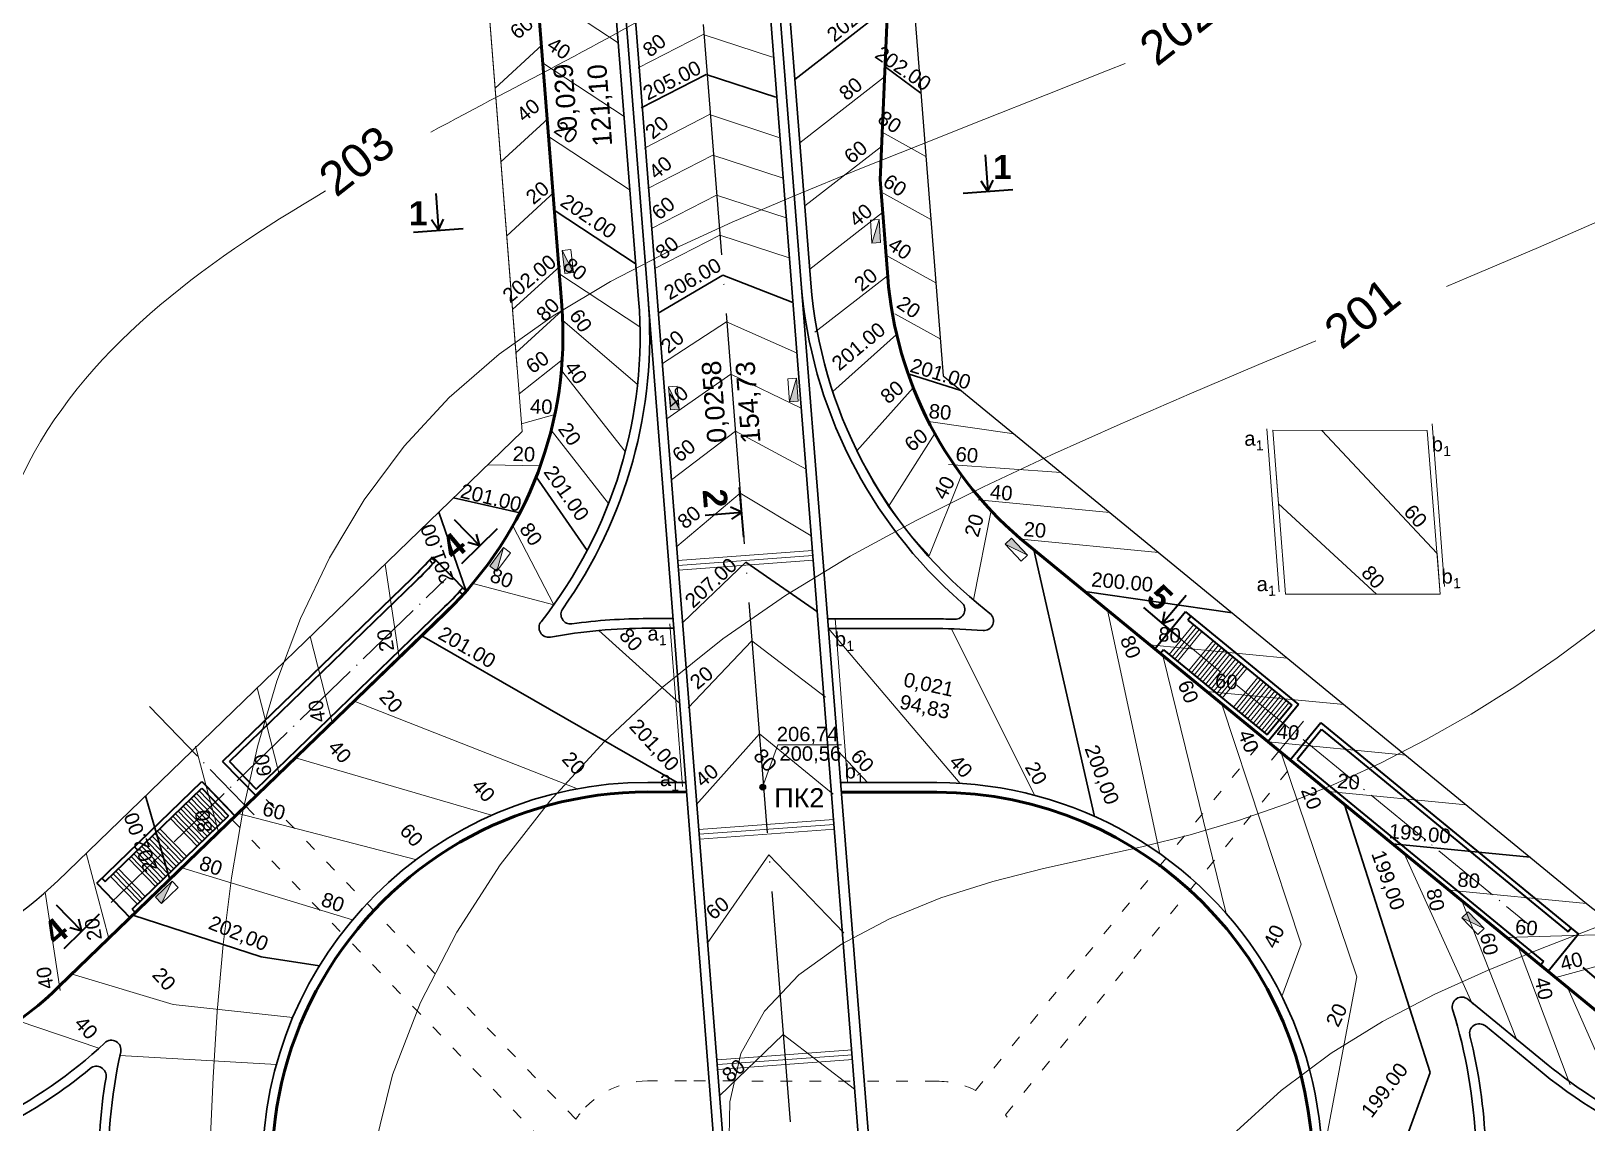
# Model space of a CAD drawing. Header units: millimetres. Extents: x -2123 to 34701, y -1286 to 835.
# Drawn here: x 4315.6 to 4477.1, y -966.7 to -853.4 of the extents above; entities that cross this region are included whole.
import ezdxf

# ---------------------------------------------------------------- set-up
doc = ezdxf.new("R2010")
doc.units = ezdxf.units.MM
doc.linetypes.add('ACAD_ISO03W100', pattern=[30, 12, -18])
doc.linetypes.add('ACAD_ISO04W100', pattern=[30, 24, -3, 0, -3])
doc.layers.get('0').update_dxf_attribs({"lineweight": 15})
for name, color, linetype, lineweight in [('1 Відмітки', 7, 'Continuous', 25), ('2 Позначення', 80, 'Continuous', 20), ('вертикалка', 6, 'Continuous', 15), ('Горизонталі', 7, 'Continuous', 18), ('Дор. Розм.', 7, 'Continuous', 50), ('дорога', 126, 'Continuous', 25), ('поздовжній профіль', 250, 'Continuous', 15), ('Текст', 7, 'Continuous', 15)]:
    doc.layers.add(name, color=color, linetype=linetype, lineweight=lineweight)
for name, color, linetype in [('Вісь', 170, 'ACAD_ISO04W100'), ('Осі', 164, 'Continuous'), ('поперечніе для 12м', 7, 'Continuous')]:
    doc.layers.add(name, color=color, linetype=linetype)
doc.styles.get("Standard").update_dxf_attribs({"font": 'arial.ttf'})

# ---------------------------------------------------------------- blocks, each defined once
blk = doc.blocks.new('6')
at = {"layer": '1 Відмітки', "transparency": 33554559}
h = blk.add_hatch(color=256, dxfattribs=at)
h.dxf.hatch_style = 1
edge = h.paths.add_edge_path()
edge.add_arc((-467.51, 342.13), 0.2, 0, 360)
at = {"layer": '1 Відмітки'}
blk.add_circle((-467.51, 342.13), 0.2, dxfattribs=at)

msp = doc.modelspace()

# ---------------------------------------------------------------- hatches: boundary and pattern name
at = {"layer": 'вертикалка'}
h = msp.add_hatch(color=0, dxfattribs=at)
h.dxf.hatch_style = 1
h.paths.add_polyline_path([(4403.612, -872.928), (4403.782, -875.322), (4402.884, -875.386)])
h = msp.add_hatch(color=0, dxfattribs=at)
h.dxf.hatch_style = 1
h.paths.add_polyline_path([(4370.722, -876.156), (4371.021, -878.537), (4371.914, -878.425)])
h = msp.add_hatch(color=0, dxfattribs=at)
h.dxf.hatch_style = 1
h.paths.add_polyline_path([(4395.054, -889.404), (4395.224, -891.798), (4394.326, -891.862)])
h = msp.add_hatch(color=0, dxfattribs=at)
h.dxf.hatch_style = 1
h.paths.add_polyline_path([(4381.767, -890.297), (4381.976, -892.688), (4382.872, -892.609)])
h = msp.add_hatch(color=0, dxfattribs=at)
h.dxf.hatch_style = 1
h.paths.add_polyline_path([(4364.652, -906.985), (4363.225, -908.915), (4363.949, -909.45)])
h = msp.add_hatch(color=0, dxfattribs=at)
h.dxf.hatch_style = 1
h.paths.add_polyline_path([(4419.023, -907.768), (4417.377, -906.02), (4416.722, -906.637)])
h = msp.add_hatch(color=0, dxfattribs=at)
h.dxf.hatch_style = 1
h.paths.add_polyline_path([(4330.24, -941.635), (4328.515, -943.304), (4329.141, -943.951)])
h = msp.add_hatch(color=0, dxfattribs=at)
h.dxf.hatch_style = 1
h.paths.add_polyline_path([(4466.405, -946.554), (4464.76, -944.807), (4464.105, -945.424)])

# ---------------------------------------------------------------- linework, layer by layer
at = {"color": 0}
for p, q in [((4382.718, -908.35, -200), (4396.701, -907.309, -200)), ((4382.759, -908.841, -200), (4396.741, -907.816, -200)), ((4382.796, -909.348, -200), (4396.78, -908.314, -200)), ((4384.921, -936.263, -200), (4398.904, -935.222, -200)), ((4384.963, -936.754, -200), (4398.944, -935.729, -200)), ((4384.999, -937.261, -200), (4398.983, -936.227, -200)), ((4386.836, -960.187, -200), (4400.819, -959.145, -200)), ((4386.877, -960.677, -200), (4400.859, -959.652, -200)), ((4386.914, -961.185, -200), (4400.898, -960.151, -200))]:
    msp.add_line(p, q, dxfattribs=at)
at = {"layer": '2 Позначення', "color": 18, "true_color": 0x000000, "elevation": 2.885}
msp.add_lwpolyline([(4391.504, -931.874), (4393.122, -927.458), (4399.731, -927.458)], dxfattribs=at)
at = {"layer": 'вертикалка', "color": 0}
for p, q in [((4403.612, -872.928), (4402.884, -875.386)), ((4370.722, -876.156), (4371.914, -878.425)), ((4395.054, -889.404, -5), (4394.326, -891.862, -5)), ((4381.767, -890.297, -5), (4382.872, -892.609, -5)), ((4364.652, -906.985, -200), (4363.949, -909.45, -200)), ((4419.023, -907.768), (4416.722, -906.637)), ((4330.24, -941.635, -200), (4329.141, -943.951, -200)), ((4466.405, -946.554), (4464.105, -945.424))]:
    msp.add_line(p, q, dxfattribs=at)
at = {"layer": 'вертикалка', "color": 1, "lineweight": 20}
for points, elevation in [([(4376.55, -854.575), (4368.103, -849.001)], 5), ([(4385.36, -853.723), (4378.613, -857.187)], 5), ([(4385.36, -853.723), (4392.569, -856.08)], 5), ([(4363.773, -859.282), (4368.661, -854.785)], 5), ([(4404.187, -858.127), (4395.399, -864.961)], -200), ([(4386.019, -862.04), (4379.272, -865.504)], 5), ([(4386.019, -862.04), (4393.228, -864.398)], 5), ([(4364.377, -866.951), (4369.289, -862.432)], 5), ([(4403.875, -865.331), (4395.915, -871.521)], -200), ([(4403.938, -863.868), (4408.47, -866.369)], -200), ([(4386.352, -866.232), (4379.604, -869.696)], 5), ([(4386.352, -866.232), (4393.56, -868.589)], 5), ([(4364.98, -874.62), (4369.916, -870.079)], 5), ([(4403.8, -870.067), (4408.986, -872.928)], -200), ([(4386.759, -870.384), (4380.012, -873.848)], 5), ([(4386.759, -870.384), (4393.968, -872.742)], 5), ([(4403.989, -872.202), (4396.43, -878.08)], -200), ([(4387.089, -874.543), (4380.341, -878.007)], 5), ([(4387.089, -874.543), (4394.298, -876.901)], 5), ([(4404.316, -876.627), (4409.501, -879.488)], -200), ([(4404.504, -878.762), (4396.945, -884.64)], -200), ([(4405.257, -882.729), (4409.96, -885.324)], -200), ([(4387.802, -883.54), (4381.14, -887.88)], 5), ([(4387.802, -883.54), (4395.064, -886.776)], 5), ([(4388.235, -888.999), (4381.581, -893.64)], 5), ([(4388.235, -888.999), (4395.537, -892.533)], 5), ([(4398.813, -890.777), (4399.167, -891.837), (4399.561, -892.904), (4400.059, -894.153), (4400.613, -895.436), (4401.316, -896.932), (4401.316, -896.932), (4401.316, -896.932)], -200), ([(4407.172, -890.404), (4401.316, -896.932)], -200), ([(4388.702, -894.897), (4382.081, -899.956)], 5), ([(4388.702, -894.897), (4396.038, -898.85)], 5), ([(4409.4, -895.135), (4404.584, -902.716)], -200), ([(4444.474, -894.816), (4460.516, -894.835), (4461.858, -911.836), (4445.8, -911.818), (4444.474, -894.816), (4449.572, -894.822), (4461.523, -907.589), (4461.858, -911.836), (4455.251, -911.829), (4445.071, -902.466), (4444.474, -894.816)], 1), ([(4401.316, -896.932), (4401.802, -897.938), (4402.329, -898.945), (4402.982, -900.121), (4403.695, -901.323), (4404.584, -902.716), (4404.584, -902.716), (4404.584, -902.716)], -200), ([(4412.187, -899.482), (4408.814, -907.839)], -200), ([(4389.213, -901.343), (4382.63, -906.881)], 5), ([(4389.213, -901.343), (4396.586, -905.775)], 5), ([(4404.584, -902.716), (4405.239, -903.621), (4405.934, -904.521), (4406.783, -905.565), (4407.695, -906.623), (4408.814, -907.839), (4408.814, -907.839), (4408.814, -907.839)], -200), ([(4415.242, -903.15), (4413.422, -912.432)], -200), ([(4390.428, -916.662), (4383.818, -923.634)], 5), ([(4390.428, -916.662), (4398.053, -922.506)], 5), ([(4391.195, -926.345), (4384.628, -933.712)], 5), ([(4391.195, -926.345), (4398.841, -932.585)], 5), ([(4392.189, -938.877), (4385.785, -948.115)], 5), ([(4392.189, -938.877), (4399.968, -946.99)], 5), ([(4329.997, -941.463), (4331.267, -940.233)], -200), ([(4464.105, -943.67), (4462.752, -942.56)], -200), ([(4393.67, -957.564), (4387.066, -963.926)], -200), ([(4393.67, -957.564), (4401.077, -963.213)], -200)]:
    msp.add_lwpolyline(points, dxfattribs=dict(at, elevation=elevation))
at = {"layer": 'вертикалка', "color": 1, "lineweight": 30}
for points, elevation in [([(4404.5, -850.923), (4394.884, -858.401)], -200), ([(4404.234, -857.043), (4407.955, -859.809)], -200), ([(4385.69, -857.882), (4378.942, -861.346)], 5), ([(4385.69, -857.882), (4392.898, -860.239)], 5), ([(4378.397, -877.549), (4369.909, -871.948)], 5), ([(4365.584, -882.289), (4370.544, -877.725)], 5), ([(4387.418, -878.702), (4380.709, -882.644)], 5), ([(4387.418, -878.702), (4394.665, -881.538)], 5), ([(4405.445, -884.864), (4398.813, -890.777)], -200), ([(4373.333, -907.284), (4368.037, -899.652)], -200), ([(4359.445, -901.832), (4366.335, -903.401)], -200), ([(4357.927, -903.301), (4360.778, -911.507)], -200), ([(4425.979, -934.9), (4419.687, -907.23)], -200), ([(4389.781, -908.505), (4383.256, -914.771)], 5), ([(4389.781, -908.505), (4397.212, -913.664)], 5), ([(4382.65, -931.369), (4356.152, -916.152)], -200)]:
    msp.add_lwpolyline(points, dxfattribs=dict(at, elevation=elevation))
at = {"layer": 'вертикалка', "color": 18, "lineweight": 20, "true_color": 0x000000, "elevation": 5}
for points in [[(4377.166, -862.233), (4368.705, -856.65)], [(4377.782, -869.891), (4369.307, -864.299)]]:
    msp.add_lwpolyline(points, dxfattribs=at)
at = {"layer": 'вертикалка', "color": 0}
for points in [[(4403.782, -875.322), (4402.884, -875.386), (4402.714, -872.992), (4403.612, -872.928)], [(4371.021, -878.537), (4371.914, -878.425), (4371.615, -876.044), (4370.722, -876.156)], [(4417.377, -906.02), (4416.722, -906.637), (4418.368, -908.385), (4419.023, -907.768)], [(4464.76, -944.807), (4464.105, -945.424), (4465.75, -947.171), (4466.405, -946.554)]]:
    msp.add_lwpolyline(points, close=True, dxfattribs=at)
for points, elevation in [([(4395.224, -891.798), (4394.326, -891.862), (4394.156, -889.468), (4395.054, -889.404)], -5), ([(4381.976, -892.688), (4382.872, -892.609), (4382.663, -890.218), (4381.767, -890.297)], -5), ([(4363.225, -908.915), (4363.949, -909.45), (4365.375, -907.52), (4364.652, -906.985)], -200), ([(4328.515, -943.304), (4329.141, -943.951), (4330.866, -942.282), (4330.24, -941.635)], -200)]:
    msp.add_lwpolyline(points, close=True, dxfattribs=dict(at, elevation=elevation))
at = {"layer": 'вертикалка', "color": 0, "lineweight": 20, "elevation": 200}
for points in [[(4461.01, -894.13), (4462.296, -911.035)], [(4443.86, -894.674), (4445.146, -911.579)]]:
    msp.add_lwpolyline(points, dxfattribs=at)
at = {"layer": 'вертикалка', "color": 5, "lineweight": 20, "elevation": -200}
for points in [[(4360.778, -911.507), (4341.338, -930.384)], [(4438.293, -916.673), (4435.756, -919.765)], [(4325.747, -939.313), (4328.528, -942.188)], [(4386.911, -961.883), (4386.913, -961.88)], [(4387.135, -964.747), (4387.137, -964.744)]]:
    msp.add_lwpolyline(points, dxfattribs=at)
at = {"layer": 'вертикалка', "color": 0, "lineweight": 20}
for points in [[(4381.915, -914.908), (4383.201, -931.814)], [(4399.065, -914.364), (4400.351, -931.269)]]:
    msp.add_lwpolyline(points, dxfattribs=at)
at = {"layer": 'Вісь', "color": 18, "true_color": 0x000000, "elevation": -200}
msp.add_lwpolyline([(4375.841, -732.652), (4413.184, -1203.731)], dxfattribs=at)
at = {"layer": 'Горизонталі'}
for points, elevation in [([(4533.661, -841.601), (4527.251, -846.142), (4520.781, -850.585), (4514.194, -854.834), (4507.446, -858.819), (4500.554, -862.56), (4493.542, -866.096), (4486.435, -869.462), (4479.261, -872.699), (4472.042, -875.84), (4464.795, -878.915), (4462.511, -879.869)], 1), ([(4334.213, -968.823), (4334.502, -962.027), (4334.931, -955.149), (4335.548, -948.216), (4336.412, -941.276), (4337.585, -934.372), (4339.129, -927.551), (4341.104, -920.858), (4343.572, -914.339), (4346.59, -908.042), (4350.179, -902.047), (4354.322, -896.464), (4359.003, -891.403), (4364.186, -886.914), (4369.796, -882.93), (4375.753, -879.369), (4381.977, -876.151), (4388.388, -873.196), (4394.906, -870.423), (4401.452, -867.751), (4407.976, -865.127), (4414.475, -862.537), (4420.949, -859.972), (4427.402, -857.423), (4429.171, -856.724)], 2), ([(4448.94, -885.522), (4443.025, -887.992), (4435.804, -891.053), (4428.624, -894.173), (4421.499, -897.378), (4414.442, -900.694), (4407.473, -904.169), (4400.624, -907.895), (4393.925, -911.967), (4387.41, -916.481), (4381.109, -921.53), (4375.081, -927.161), (4369.439, -933.315), (4364.302, -939.922), (4359.791, -946.911), (4356.025, -954.21), (4353.125, -961.748), (4351.21, -969.455)], 1), ([(4478.074, -946.404), (4472.436, -948.59), (4466.837, -950.87), (4461.304, -953.366), (4455.862, -956.198), (4450.536, -959.488), (4445.351, -963.355), (4440.335, -967.921), (4435.849, -973.079), (4432.9, -978.294), (4432.513, -982.999), (4434.859, -986.986), (4439.41, -990.337), (4445.621, -993.138), (4452.944, -995.48), (4460.833, -997.451), (4468.744, -999.139), (4476.312, -1000.61), (4483.526, -1001.886)], -1)]:
    msp.add_lwpolyline(points, dxfattribs=dict(at, elevation=elevation))
at = {"layer": 'Горизонталі', "color": 18, "true_color": 0x000000}
msp.add_lwpolyline([(4388.036, -969.932), (4388.114, -964.547), (4389.289, -959.536), (4391.739, -955.137), (4395.301, -951.368), (4399.712, -948.182), (4404.709, -945.533), (4410.029, -943.375), (4415.411, -941.66), (4420.673, -940.309), (4425.823, -939.165), (4430.894, -938.06), (4435.92, -936.827), (4440.922, -935.34), (4445.889, -933.593), (4450.803, -931.6), (4455.649, -929.374), (4460.41, -926.931), (4465.068, -924.284), (4469.607, -921.448), (4474.01, -918.436), (4478.267, -915.266)], dxfattribs=at)
at = {"layer": 'Горизонталі', "color": 18, "lineweight": 20, "true_color": 0x000000}
msp.add_open_spline([(4357.095, -863.849, -200), (4366.478, -858.809, -200), (4387.025, -848.6, -200), (4431.569, -815.625, -200), (4474.033, -801.848, -200), (4504.251, -792.044, -200)], degree=3, knots=[474.2086626, 474.2086626, 474.2086626, 474.2086626, 505.9193721, 544.1978031, 638.6482407, 638.6482407, 638.6482407, 638.6482407], dxfattribs=at)
at = {"layer": 'Горизонталі', "lineweight": 20}
msp.add_open_spline([(4554.398, -1119.697, -200), (4535.054, -1121.038, -200), (4501.949, -1123.332, -200), (4457.909, -1123.336, -200), (4427.939, -1114.862, -200), (4401.192, -1106.34, -200), (4373.478, -1100.795, -200), (4336.657, -1083.125, -200), (4316.332, -1048.587, -200), (4296.998, -1020.731, -200), (4292.039, -988.831, -200), (4307.456, -956.167, -200), (4307.821, -922, -200), (4316.315, -889.901, -200), (4333.387, -877.5, -200), (4346.178, -869.96, -200)], degree=3, knots=[0, 0, 0, 0, 58.2648454, 99.7116442, 130.9968505, 151.1638656, 183.9152308, 215.9046505, 269.922662, 300.3210172, 316.5173473, 364.2430061, 403.4005779, 418.7711445, 461.9298992, 461.9298992, 461.9298992, 461.9298992], dxfattribs=at)
at = {"layer": 'Дор. Розм.', "color": 18, "true_color": 0x000000, "elevation": -200}
for points in [[(4276.601, -963.819), (4290.647, -963.835, 0.194947), (4318.509, -952.579), (4358.63, -913.754, 0.2237162), (4370.69, -881.87), (4364.487, -803.07, -0.0585458), (4364.845, -793.742), (4368.351, -771.356)], [(4617.473, -964.136), (4503.156, -964.006, -0.1731783), (4477.831, -954.931), (4419.026, -906.688, -0.204102), (4404.519, -878.896), (4403.725, -868.787)], [(4383.654, -932.37), (4379.614, -932.366, 1), (4379.615, -1010.366), (4389.736, -1010.377)], [(4405.871, -1010.396), (4409.615, -1010.4, 1), (4409.614, -932.4), (4399.713, -932.389)]]:
    msp.add_lwpolyline(points, format="xyb", dxfattribs=at)
for points in [[(4403.724, -868.793), (4404.598, -848.656), (4402.98, -828.722), (4399.417, -813.962)], [(4398.666, -932.387), (4398.633, -932.387)]]:
    msp.add_lwpolyline(points, dxfattribs=at)
at = {"layer": 'дорога', "color": 18, "true_color": 0x000000, "elevation": 5}
msp.add_lwpolyline([(4397.828, -730.924), (4410.26, -889.149)], dxfattribs=at)
at = {"layer": 'дорога', "color": 18, "lineweight": 20, "true_color": 0x000000}
for points, elevation in [([(4353.939, -734.373), (4366.07, -888.462)], 5), ([(4353.939, -734.373), (4366.579, -894.929)], 210), ([(4395.629, -1073.329), (4374.954, -808.952), (4374.731, -806.165)], -200)]:
    msp.add_lwpolyline(points, dxfattribs=dict(at, elevation=elevation))
at = {"layer": 'дорога', "color": 18, "lineweight": 30, "true_color": 0x000000, "elevation": -200}
for points in [[(4388.685, -804.983), (4388.685, -804.983), (4415.142, -1142.699)], [(4401.147, -1143.894), (4374.731, -806.165)], [(4409.608, -1057.735), (4395.548, -879.619)], [(4400.149, -1143.965), (4379.667, -881.219)], [(4383.198, -914.37), (4383.194, -914.37)], [(4383.276, -915.37), (4383.272, -915.37)], [(4398.588, -931.387), (4398.555, -931.387)]]:
    msp.add_lwpolyline(points, dxfattribs=at)
for points in [[(4398.292, -914.387), (4409.624, -914.4, -0.0081577), (4411.483, -914.43, 0.7051647), (4412.173, -912.678, -0.1961488), (4395.546, -879.601), (4389.685, -804.996)], [(4398.371, -915.387), (4409.622, -915.4, -0.0213822), (4414.406, -915.605, 0.7368781), (4415.125, -913.836), (4413.951, -912.873, -0.204102), (4396.543, -879.522), (4390.682, -804.917)], [(4382.329, -915.369), (4379.626, -915.366, 0.0454406), (4369.509, -916.285, -0.6910335), (4368.542, -914.684, 0.1884433), (4378.666, -881.242), (4372.737, -806.321)], [(4382.251, -914.369), (4379.628, -914.366, 0.0346879), (4371.745, -914.912, -0.657273), (4370.791, -913.343, 0.1755557), (4379.663, -881.163), (4373.734, -806.242)], [(4445.354, -928.287, 0.0025566), (4444.911, -927.924, 0.0025566)], [(4383.577, -931.37), (4379.615, -931.366, 1), (4379.615, -1011.366), (4389.813, -1011.377)], [(4341.283, -930.54, 0.0075468), (4340.069, -931.716, 0.0075468)], [(4409.524, -1011.4, 1.0011386), (4409.615, -931.4), (4399.634, -931.389)], [(4466.047, -983.975), (4466.047, -983.975, -0.1506806), (4491.345, -971.988, 0.8203817), (4491.449, -970.03, -0.1096948), (4473.074, -960.73), (4464.736, -953.889, 0.7429456), (4463.146, -954.956, -0.1274954), (4464.394, -983.03, 0.7297342), (4466.047, -983.975, 0.0084207), (4466.047, -983.975), (4466.047, -983.975)]]:
    msp.add_lwpolyline(points, format="xyb", dxfattribs=at)
at = {"layer": 'дорога', "color": 18, "true_color": 0x000000, "elevation": -200}
for points in [[(4410.26, -889.149), (4477.035, -943.93, 0.1731783), (4502.36, -953.005), (4617.485, -953.136)], [(4202.308, -952.734), (4290.51, -952.835, 0.194947), (4318.372, -941.579), (4366.579, -894.929)]]:
    msp.add_lwpolyline(points, format="xyb", dxfattribs=at)
at = {"layer": 'дорога', "color": 18, "lineweight": 30, "true_color": 0x000000, "elevation": -200}
for points in [[(4467.509, -981.391, -0.1145303), (4487.206, -971.747, 0.7525381), (4487.309, -969.828, -0.088527), (4472.44, -961.503), (4466.543, -956.665, 0.7218454), (4464.939, -957.679, -0.1010113), (4465.89, -980.457, 0.6891923)], [(4298.039, -970.763, 0.1511433), (4323.254, -958.418, -0.737635), (4324.917, -959.36, -0.0079644), (4324.917, -959.36, 0.1275647), (4325.976, -987.457, -0.7427752), (4324.38, -988.514), (4316.891, -982.293, 0.1131065), (4297.953, -972.722, -0.818483), (4298.039, -970.763, -0.0247597)], [(4302.147, -970.963, 0.1147067), (4321.761, -961.078, -0.6955514), (4323.388, -962.01, 0.1007011), (4324.202, -984.724, -0.7216937), (4322.591, -985.728), (4317.53, -981.523, 0.0920997), (4302.063, -972.882, -0.7513047)]]:
    msp.add_lwpolyline(points, format="xyb", close=True, dxfattribs=at)
at = {"layer": 'Осі', "color": 0, "linetype": 'ACAD_ISO03W100', "lineweight": 20, "ltscale": 0.1, "elevation": -200}
for points in [[(4413.634, -963.347), (4443.587, -926.837)], [(4416.726, -965.884), (4446.679, -929.374)], [(4372.142, -966.35), (4339.324, -932.436)], [(4370.651, -970.56), (4336.45, -935.218)]]:
    msp.add_lwpolyline(points, dxfattribs=at)
for points in [[(4413.634, -963.347, 0.1165779), (4409.603, -962.4), (4383.62, -962.37), (4379.603, -962.366, 0.2495834), (4372.142, -966.35, 0.1119845)], [(4372.578, -965.755, 0.0204904), (4372.142, -966.35, 0.0204904)], [(4414.077, -979.122, 0.4599604), (4416.726, -965.884)]]:
    msp.add_lwpolyline(points, format="xyb", dxfattribs=at)
at = {"layer": 'поздовжній профіль', "lineweight": 20}
for points, elevation in [([(4378.805, -884.075), (4370.502, -878.596)], -200), ([(4365.938, -886.78), (4370.727, -882.374)], -200), ([(4378.548, -890.055), (4370.781, -883.379)], -200), ([(4366.273, -891.041), (4370.737, -887.483)], -200), ([(4377.285, -897.027), (4370.652, -888.6)], -200), ([(4366.516, -894.127), (4369.973, -893.167)], -200), ([(4417.634, -895.198), (4408.743, -893.899)], -200), ([(4375.55, -902.407), (4369.599, -894.792)], -200), ([(4362.993, -898.399), (4368.47, -898.5)], -200), ([(4422.51, -899.198), (4410.834, -898.372)], -200), ([(4427.574, -903.353), (4413.889, -902.04)], -200), ([(4369.851, -912.939), (4365.609, -904.739)], -200), ([(4432.617, -907.49), (4418.334, -906.12)], -200), ([(4352.347, -908.701), (4353.806, -918.422)], -200), ([(4369.851, -912.939), (4361.465, -910.709)], -200), ([(4432.773, -938.785), (4427.318, -913.491)], -200), ([(4412.039, -931.491), (4398.371, -915.387)], -200), ([(4419.737, -932.702), (4411.149, -915.421)], -200), ([(4344.575, -916.222), (4346.857, -925.147)], -200), ([(4382.938, -923.186), (4374.547, -915.596)], -200), ([(4445.988, -918.46), (4431.705, -917.089)], -200), ([(4439.652, -944.984), (4433.058, -918.199)], -200), ([(4339.078, -921.542), (4341.338, -930.384)], -200), ([(4451.877, -923.291), (4437.594, -921.921)], -200), ([(4372.307, -932.024), (4349.136, -922.941)], -200), ([(4447.435, -948.176), (4439.195, -923.235)], -200), ([(4332.659, -927.609), (4335.08, -936.544)], -200), ([(4402.421, -931.392), (4399.378, -928.141)], -200), ([(4458.284, -928.547), (4444.001, -927.177)], -200), ([(4453.205, -951.558), (4445.354, -928.287)], -200), ([(4363.409, -934.76), (4343.044, -928.836)], -200), ([(4464.56, -933.696), (4450.277, -932.326)], -200), ([(4355.512, -939.382), (4337.097, -934.592)], -200), ([(4321.314, -938.732), (4323.675, -947.58)], -400), ([(4465.217, -954.396), (4458.118, -938.758)], -200), ([(4348.969, -945.659), (4331.267, -940.233)], -200), ([(4317.076, -942.779), (4318.628, -952.994)], -200), ([(4477.035, -943.93), (4462.752, -942.56)], -200), ([(4469.787, -958.032), (4464.105, -943.67)], -200), ([(4481.456, -947.081), (4468.648, -947.475)], -200), ([(4489.042, -947.49), (4473.871, -951.613)], -200), ([(4447.435, -948.176), (4445.43, -953.588)], -200), ([(4475.355, -962.784), (4469.934, -948.452)], -200), ([(4330.361, -954.443), (4319.863, -951.269)], -400), ([(4453.205, -951.558), (4449.607, -970.617)], -200), ([(4480.944, -965.99), (4475, -952.494)], -200), ([(4330.361, -954.443), (4342.778, -955.774)], -400), ([(4322.644, -958.983), (4314.286, -956.136)], -200), ([(4341.07, -960.675), (4324.837, -959.73)], -200)]:
    msp.add_lwpolyline(points, dxfattribs=dict(at, elevation=elevation))
at = {"layer": 'поздовжній профіль', "lineweight": 30, "elevation": -200}
for points in [[(4412.121, -890.675), (4406.631, -888.947)], [(4440.248, -913.751), (4424.959, -911.556)], [(4327.472, -932.773), (4329.997, -941.463)], [(4460.81, -961.48), (4451.928, -933.681)], [(4471.176, -939.123), (4456.893, -937.753)], [(4339.492, -949.497), (4326.184, -945.152)], [(4339.492, -949.497), (4345.54, -950.415)], [(4460.81, -961.48), (4453.479, -981.666)]]:
    msp.add_lwpolyline(points, dxfattribs=at)
at = {"layer": 'поперечніе для 12м', "color": 116, "lineweight": 35, "true_color": 0x136734, "elevation": -200}
for points in [[(4355.153, -910.161), (4355.153, -910.161, 0.019214), (4357.278, -907.94, 0.019214)], [(4355.501, -910.52), (4355.501, -910.52, 0.019214), (4357.626, -908.3, 0.019214)], [(4358.283, -913.394), (4358.283, -913.394, 0.019214), (4360.407, -911.174, 0.019214)], [(4358.63, -913.754), (4358.63, -913.754, 0.019214), (4360.755, -911.533, 0.019214)]]:
    msp.add_lwpolyline(points, format="xyb", dxfattribs=at)
at = {"layer": 'поперечніе для 12м', "color": 177, "lineweight": 35, "true_color": 0x293189, "elevation": -200}
for points in [[(4356.95, -908.306), (4357.298, -908.665)], [(4357.278, -907.94), (4360.755, -911.533)], [(4360.079, -911.54), (4360.427, -911.899)], [(4435.409, -913.66), (4432.238, -917.526)], [(4435.989, -914.136), (4435.672, -914.523)], [(4433.135, -917.615), (4432.818, -918.002)], [(4322.963, -941.312), (4323.31, -941.671)], [(4322.424, -941.833), (4325.901, -945.426)], [(4326.092, -944.545), (4326.44, -944.905)], [(4476.219, -947.14), (4473.048, -951.006)], [(4475.447, -946.507), (4475.129, -946.893)], [(4472.592, -949.986), (4472.275, -950.372)]]:
    msp.add_lwpolyline(points, dxfattribs=at)
at = {"layer": 'поперечніе для 12м', "color": 116, "linetype": 'ACAD_ISO04W100', "lineweight": 9, "ltscale": 0.3, "true_color": 0x136734, "elevation": -200}
for points in [[(4323.929, -943.855), (4358.705, -910.203)], [(4433.573, -915.388), (4470.986, -946.081)], [(4432.238, -917.526), (4469.651, -948.219)], [(4327.886, -923.492), (4338.763, -934.733)], [(4447.658, -925.027), (4444.333, -929.08)]]:
    msp.add_lwpolyline(points, dxfattribs=at)
at = {"layer": 'поперечніе для 12м', "color": 116, "lineweight": 35, "true_color": 0x136734, "elevation": -200}
for points in [[(4335.488, -929.191), (4355.153, -910.161)], [(4336.195, -929.203), (4355.501, -910.52)], [(4338.965, -932.784), (4358.63, -913.754)], [(4338.976, -932.077), (4358.283, -913.394)], [(4435.409, -913.66), (4447.145, -923.288)], [(4435.672, -914.523), (4446.441, -923.357)], [(4432.238, -917.526), (4443.973, -927.154)], [(4433.135, -917.615), (4443.904, -926.45)], [(4446.441, -923.357), (4443.904, -926.45)], [(4447.145, -923.288), (4443.973, -927.154)], [(4446.828, -923.675), (4444.291, -926.767)], [(4449.464, -925.191), (4446.293, -929.056)], [(4449.533, -925.895), (4446.996, -928.987)], [(4449.464, -925.191), (4476.219, -947.14)], [(4449.533, -925.895), (4475.129, -946.893)], [(4335.488, -929.191), (4338.965, -932.784)], [(4336.195, -929.203), (4338.976, -932.077)], [(4446.293, -929.056), (4473.048, -951.006)], [(4446.996, -928.987), (4472.592, -949.986)], [(4322.424, -941.833), (4333.332, -931.277)], [(4333.332, -931.277), (4336.809, -934.87)], [(4333.68, -931.637), (4336.461, -934.511)], [(4323.31, -941.671), (4333.32, -931.984)], [(4333.32, -931.984), (4336.102, -934.859)], [(4326.092, -944.545), (4336.102, -934.859)], [(4325.901, -945.426), (4336.809, -934.87)]]:
    msp.add_lwpolyline(points, dxfattribs=at)
at = {"layer": 'поперечніе для 12м', "color": 116, "lineweight": 18, "true_color": 0x136734, "elevation": -200}
for points in [[(4436.268, -915.012), (4433.731, -918.104)], [(4436.562, -915.253), (4434.025, -918.345)], [(4436.855, -915.494), (4434.318, -918.586)], [(4438.564, -916.895), (4436.027, -919.988)], [(4438.858, -917.136), (4436.321, -920.229)], [(4439.152, -917.377), (4436.615, -920.47)], [(4439.445, -917.618), (4436.908, -920.711)], [(4439.739, -917.859), (4437.202, -920.952)], [(4440.033, -918.1), (4437.496, -921.193)], [(4440.327, -918.341), (4437.79, -921.434)], [(4440.621, -918.582), (4438.083, -921.675)], [(4440.914, -918.823), (4438.377, -921.916)], [(4441.208, -919.064), (4438.671, -922.157)], [(4441.502, -919.306), (4438.965, -922.398)], [(4443.209, -920.706), (4440.672, -923.799)], [(4443.503, -920.947), (4440.966, -924.04)], [(4443.797, -921.188), (4441.26, -924.281)], [(4444.091, -921.429), (4441.554, -924.522)], [(4444.384, -921.67), (4441.847, -924.763)], [(4444.678, -921.911), (4442.141, -925.004)], [(4444.972, -922.152), (4442.435, -925.245)], [(4445.266, -922.393), (4442.729, -925.486)], [(4445.56, -922.634), (4443.023, -925.727)], [(4445.853, -922.875), (4443.316, -925.968)], [(4446.147, -923.116), (4443.61, -926.209)], [(4332.228, -933.041), (4335.01, -935.916)], [(4332.501, -932.777), (4335.283, -935.652)], [(4332.774, -932.513), (4335.556, -935.387)], [(4333.047, -932.249), (4335.829, -935.123)], [(4330.589, -934.627), (4333.371, -937.501)], [(4330.863, -934.363), (4333.644, -937.237)], [(4331.136, -934.098), (4333.917, -936.973)], [(4331.409, -933.834), (4334.19, -936.709)], [(4331.682, -933.57), (4334.463, -936.444)], [(4331.955, -933.306), (4334.736, -936.18)], [(4328.729, -936.427), (4331.511, -939.301)], [(4330.316, -934.891), (4333.098, -937.766)], [(4327.091, -938.012), (4329.872, -940.887)], [(4327.364, -937.748), (4330.146, -940.623)], [(4327.637, -937.484), (4330.419, -940.358)], [(4327.91, -937.22), (4330.692, -940.094)], [(4328.183, -936.955), (4330.965, -939.83)], [(4328.456, -936.691), (4331.238, -939.566)], [(4325.999, -939.07), (4328.78, -941.944)], [(4326.272, -938.805), (4329.053, -941.68)], [(4326.545, -938.541), (4329.326, -941.415)], [(4326.818, -938.277), (4329.599, -941.151)], [(4323.864, -941.135), (4326.646, -944.009)], [(4324.137, -940.871), (4326.919, -943.745)], [(4324.41, -940.606), (4327.192, -943.481)]]:
    msp.add_lwpolyline(points, dxfattribs=at)
at = {"layer": 'поперечніе для 12м', "color": 177, "lineweight": 18, "true_color": 0x293189, "elevation": -200}
for points in [[(4437.133, -915.721), (4434.596, -918.814)], [(4441.78, -919.533), (4439.243, -922.626)], [(4442.939, -920.485), (4440.402, -923.577)], [(4328.988, -936.177), (4331.769, -939.052)], [(4330.065, -935.134), (4332.847, -938.008)], [(4324.669, -940.357), (4327.45, -943.231)]]:
    msp.add_lwpolyline(points, dxfattribs=at)
at = {"layer": 'Текст', "color": 0, "lineweight": 35}
for p, q in [((4414.642, -866.207), (4414.918, -870.015)), ((4357.602, -870.233), (4357.878, -874.04)), ((4412.334, -870.209), (4417.502, -869.821)), ((4414.918, -870.015), (4414.206, -868.953)), ((4414.918, -870.015), (4415.464, -868.859)), ((4357.878, -874.04), (4357.166, -872.979)), ((4357.878, -874.04), (4358.424, -872.884)), ((4355.295, -874.235), (4360.462, -873.846)), ((4389.586, -905.908, -200), (4389.143, -900.745, -200)), ((4359.514, -904.085), (4362.18, -906.818)), ((4385.56, -903.643, -200), (4389.364, -903.326, -200)), ((4389.364, -903.326, -200), (4388.203, -902.793, -200)), ((4389.364, -903.326, -200), (4388.311, -904.05, -200)), ((4360.33, -908.632), (4364.029, -905.004)), ((4362.18, -906.818), (4361.851, -905.582)), ((4362.18, -906.818), (4360.951, -906.466)), ((4435.504, -911.978, -200), (4433.025, -914.88, -200)), ((4431.05, -913.203, -200), (4434.999, -916.558, -200)), ((4433.025, -914.88, -200), (4433.264, -913.625, -200)), ((4433.025, -914.88, -200), (4434.225, -914.441, -200)), ((4318.214, -944.089, -200), (4320.879, -946.822, -200)), ((4319.029, -948.636, -200), (4322.729, -945.008, -200)), ((4320.879, -946.822, -200), (4320.551, -945.586, -200)), ((4320.879, -946.822, -200), (4319.65, -946.47, -200)), ((4476.662, -950.579), (4480.611, -953.934))]:
    msp.add_line(p, q, dxfattribs=at)
at = {"layer": 'Текст', "color": 18, "lineweight": 30, "true_color": 0x000000}
for points, elevation in [([(4372.744, -856.883, 0, 0, 0), (4373.286, -863.8, 1.4, 0, 0), (4373.544, -867.095, 0, 0, 0)], 5), ([(4405.976, -921.851, 0, 0, 0), (4412.76, -923.306, 1.4, 0, 0), (4415.992, -923.999, 0, 0, 0)], -200)]:
    msp.add_lwpolyline(points, format="xyseb", dxfattribs=dict(at, elevation=elevation))
at = {"layer": 'Текст', "lineweight": 30, "elevation": 5}
msp.add_lwpolyline([(4388.603, -893.752, 0, 0, 0), (4388.06, -886.835, 1.4, 0, 0), (4387.802, -883.54, 0, 0, 0)], format="xyseb", dxfattribs=at)

# ---------------------------------------------------------------- block references
at = {"layer": '1 Відмітки', "color": 0, "xscale": 1.5, "yscale": 1.5, "zscale": 1.5}
msp.add_blockref('6', (5092.809, -1445.072, 2.885), dxfattribs=at)

# ---------------------------------------------------------------- texts
at = {"layer": '1 Відмітки', "color": 0}
for s, width, insert, char_height, attachment_point, rotation in [('202.00', 7.02543, (4402.963, -849.35, 5), 1.5, 3, 39.60615), ('202', 7.02543, (4430.282, -854.384, 205), 3.5, 1, 38.19248), ('60', 7.02543, (4366.939, -851.671), 1.5, 3, 39.60615), ('80', 7.02543, (4380.711, -853.514, 5), 1.5, 3, 39.60615), ('40', 7.02543, (4371.788, -855.182), 1.5, 3, 325.60408), ('202.00', 7.02543, (4409.198, -858.433, -205), 1.5, 3, 325.60408), ('205.00', 7.02543, (4384.627, -856.335, -200), 1.5, 3, 27.18618), ('80', 7.02543, (4401.089, -858.032, 5), 1.5, 3, 39.60615), ('40', 7.02543, (4367.614, -860.254, 205), 1.5, 3, 39.60615), ('80', 7.02543, (4406.117, -862.837, -205), 1.5, 3, 325.60408), ('203', 7.02543, (4345.107, -867.96, 5), 3.5, 1, 38.19248), ('20', 7.02543, (4380.971, -862.036, 5), 1.5, 3, 39.60615), ('60', 7.02543, (4401.604, -864.592, 5), 1.5, 3, 39.60615), ('40', 7.02543, (4381.33, -866.214, 5), 1.5, 3, 39.60615), ('60', 7.02543, (4406.658, -869.411, -205), 1.5, 3, 325.60408), ('20', 7.02543, (4368.578, -868.817, 205), 1.5, 3, 39.60615), ('202.00', 7.02543, (4376.534, -873.77, -205), 1.5, 3, 325.60408), ('60', 7.02543, (4381.633, -870.421, 5), 1.5, 3, 39.60615), ('40', 7.02543, (4402.12, -871.152, 5), 1.5, 3, 39.60615), ('80', 7.02543, (4382.029, -874.545, 5), 1.5, 3, 39.60615), ('40', 7.02543, (4407.174, -875.971, -205), 1.5, 3, 325.60408), ('202.00', 7.02543, (4369.307, -876.429, 205), 1.5, 3, 39.60615), ('80', 7.02543, (4373.458, -878.207, -205), 1.5, 3, 321.74038), ('206.00', 7.02543, (4386.65, -876.822, -200), 1.5, 3, 30.24044), ('20', 7.02543, (4402.65, -877.845, 5), 1.5, 3, 39.60615), ('201', 12.5675, (4449.455, -883.799, 205), 3.5, 1, 38.19248), ('80', 7.02543, (4369.538, -880.928, -405), 1.5, 3, 44.38046), ('20', 7.02543, (4408.089, -882.058, -205), 1.5, 3, 325.60408), ('60', 7.02543, (4373.949, -883.946, -205), 1.5, 3, 304.94228), ('20', 7.02543, (4382.585, -884.29, 5), 1.5, 3, 39.60615), ('201.00', 7.02543, (4403.469, -883.472, 5), 1.5, 3, 39.60615), ('60', 7.02543, (4368.673, -886.441, -405), 1.5, 3, 35.27592), ('40', 7.02543, (4373.442, -889.338, -205), 1.5, 3, 304.94228), ('201.00', 7.02543, (4413.283, -889.176), 1.5, 3, 342.76203), ('40', 7.02543, (4383.025, -890.05, 5), 1.5, 3, 39.60615), ('80', 7.02543, (4405.381, -889.516, 5), 1.5, 3, 39.60615), ('40', 7.02543, (4369.75, -891.639, -200), 1.5, 3, 357.97831), ('80', 7.02543, (4411.178, -892.259), 1.5, 3, 354.94545), ('20', 7.02543, (4372.802, -895.727, -205), 1.5, 3, 304.94228), ('60', 7.02543, (4383.771, -895.591, 5), 1.5, 3, 39.60615), ('60', 7.02543, (4407.872, -894.495, 5), 1.5, 3, 39.60615), ('\\A1;а{\\H0.7x;\\S^ 1;}', 7.02543, (4443.471, -894.874, 200), 1.5, 3, 1.75764), ('\\A1;b{\\H0.7x;\\S^ 1;}', 7.02543, (4462.929, -895.464, 200), 1.5, 3, 1.75764), ('20', 7.02543, (4367.952, -896.569, -200), 1.5, 3, 357.97831), ('60', 7.02543, (4413.964, -896.709), 1.5, 3, 354.94545), ('201.00', 7.02543, (4373.634, -903.54, -205), 1.5, 3, 304.94228), ('201.00', 7.02543, (4366.646, -901.829, -205), 1.5, 3, 346.38383), ('40', 7.02543, (4410.216, -899.387, 5), 1.5, 3, 62.95397), ('40', 7.02543, (4417.538, -900.639), 1.5, 3, 354.94545), ('\\pt7.5;{\\fArial|b1|i0|c204|p34;2}', 2, (4387.784, -900.816, -200), 2.5, 1, 274.62741), ('80', 7.02543, (4384.32, -902.515, 5), 1.5, 3, 39.60615), ('20', 7.02543, (4413.073, -903.359, 5), 1.5, 3, 74.57217), ('60', 7.02543, (4460.641, -904.067), 1.5, 3, 312.39249), ('201.00', 7.02543, (4355.968, -904.886, -205), 1.5, 3, 109.91404), ('80', 7.02543, (4368.785, -906.122, -205), 1.5, 3, 304.94228), ('20', 7.02543, (4421.019, -904.503), 1.5, 3, 354.94545), ('207.00', 7.02543, (4388, -907.915, -200), 1.5, 3, 42.80444), ('80', 7.02543, (4456.238, -910.4), 1.5, 3, 312.39249), ('80', 7.02543, (4365.808, -909.851, -205), 1.5, 3, 339.91626), ('200.00', 7.02543, (4432.109, -910.093), 1.5, 3, 354.94545), ('\\A1;а{\\H0.7x;\\S^ 1;}', 7.02543, (4444.756, -909.98, 200), 1.5, 3, 1.75764), ('\\A1;b{\\H0.7x;\\S^ 1;}', 7.02543, (4463.948, -909.191, 200), 1.5, 3, 1.75764), ('201.00', 7.02543, (4364.016, -918.296, 1), 1.5, 3, 329.76558), ('80', 7.02543, (4379.215, -916.901), 1.5, 3, 312.39249), ('\\A1;а{\\H0.7x;\\S^ 1;}', 7.02543, (4381.526, -915.108), 1.5, 3, 1.75764), ('80', 7.02543, (4434.999, -915.41), 1.5, 3, 354.94545), ('20', 7.02543, (4351.472, -915.589), 1.5, 3, 98.93328), ('\\A1;b{\\H0.7x;\\S^ 1;}', 7.02543, (4400.984, -915.699), 1.5, 3, 1.75764), ('80', 7.02543, (4430.857, -918.115, -1180), 1.5, 3, 291.87251), ('20', 7.02543, (4385.604, -919.167, 5), 1.5, 3, 39.60615), ('60', 7.02543, (4440.888, -920.241), 1.5, 3, 354.94545), ('20', 7.02543, (4354.323, -923.3, 1), 1.5, 3, 312.39249), ('60', 7.02543, (4436.841, -922.749, -1180), 1.5, 3, 291.87251), ('40', 7.02543, (4344.35, -922.955), 1.5, 3, 98.93328), ('201,00', 7.02543, (4383.016, -929.341, -200), 1.5, 3, 312.39249), ('40', 7.02543, (4443.095, -927.893, -1180), 1.5, 3, 291.87251), ('40', 7.02543, (4447.295, -925.497), 1.5, 3, 354.94545), ('40', 7.02543, (4348.998, -928.529, 1), 1.5, 3, 312.39249), ('20', 7.02543, (4373.275, -929.728, 1), 1.5, 3, 312.39249), ('80', 7.02543, (4393.15, -929.412, -200), 1.5, 3, 312.39249), ('60', 7.02543, (4403.232, -929.463, -200), 1.5, 3, 312.39249), ('200,00', 7.02543, (4428.598, -933.298, -200), 1.5, 3, 290.79652), ('60', 7.02543, (4338.756, -928.552), 1.5, 3, 98.93328), ('40', 7.02543, (4386.145, -929.324, 5), 1.5, 3, 39.60615), ('\\A1;b{\\H0.7x;\\S^ 1;}', 7.02543, (4402.003, -929.425), 1.5, 3, 1.75764), ('40', 7.02543, (4413.464, -930.045, -200), 1.5, 3, 312.39249), ('20', 7.02543, (4421.149, -931.067, -200), 1.5, 3, 299.60899), ('40', 7.02543, (4363.899, -932.555, -200), 1.5, 3, 312.39249), ('\\A1;а{\\H0.7x;\\S^ 1;}', 7.02543, (4382.812, -930.214), 1.5, 3, 1.75764), ('20', 7.02543, (4453.571, -930.646), 1.5, 3, 354.94545), ('20', 7.02543, (4449.627, -933.798, -1180), 1.5, 3, 291.87251), ('202.00', 7.02543, (4325.187, -934.841, -205), 1.5, 3, 109.91404), ('80', 7.02543, (4332.59, -934.367), 1.5, 3, 98.93328), ('60', 7.02543, (4342.132, -933.866, 1), 1.5, 3, 346.02803), ('60', 7.02543, (4356.44, -937.192, -200), 1.5, 3, 312.39249), ('199.00', 7.02543, (4462.996, -936.225), 1.5, 3, 354.94545), ('80', 7.02543, (4335.625, -939.696), 1.5, 3, 341.04006), ('199,00', 7.02543, (4458.261, -944.279, -200), 1.5, 3, 289.80717), ('80', 7.02543, (4466.046, -940.88), 1.5, 3, 354.94545), ('80', 7.02543, (4348.282, -943.476), 1.5, 3, 341.04006), ('80', 7.02543, (4462.35, -944.534, -1180), 1.5, 3, 281.93172), ('60', 7.02543, (4387.262, -943.096, 5), 1.5, 3, 39.60615), ('20', 7.02543, (4321.136, -945.589), 1.5, 3, 98.93328), ('202,00', 7.02543, (4340.404, -947.54), 1.5, 3, 337.92649), ('60', 7.02543, (4472.033, -945.792), 1.5, 3, 354.94545), ('40', 7.02543, (4444.413, -945.984, 200), 1.5, 3, 64.35805), ('60', 7.02543, (4467.909, -949.128, -1180), 1.5, 3, 281.93172), ('40', 7.02543, (4476.407, -948.922), 1.5, 3, 14.61811), ('40', 7.02543, (4316.12, -950.647), 1.5, 3, 98.93328), ('20', 7.02543, (4330.765, -952.134, -200), 1.5, 3, 312.39249), ('40', 7.02543, (4473.585, -953.749, -1180), 1.5, 3, 281.93172), ('20', 7.02543, (4450.921, -954.146, 200), 1.5, 3, 64.35805), ('40', 7.02543, (4322.678, -957.2, -200), 1.5, 3, 312.39249), ('80', 7.02543, (4388.945, -959.963, -200), 1.5, 3, 39.60615), ('199.00', 7.02543, (4457.418, -960.311, -200), 1.5, 3, 52.64359)]:
    msp.add_mtext_dynamic_manual_height_columns(s, width=width, gutter_width=12.5, heights=[0], dxfattribs=dict(at, insert=insert, char_height=char_height, attachment_point=attachment_point, rotation=rotation))
at = {"layer": '1 Відмітки', "color": 18, "true_color": 0x000000, "attachment_point": 3}
for s, width, insert, char_height, rotation in [('20', 7.02543, (4372.518, -863.901), 1.5, 325.60408), ('\\pt7.5;{\\fArial|b1|i0|c204|p34;4}', 2, (4359.383, -905.241), 2.5, 40.14129), ('\\pt7.5;{\\fArial|b1|i0|c204|p34;5}', 2, (4434.341, -911.952, -200), 2.5, 315.35452), ('\\pt7.5;{\\fArial|b1|i0|c204|p34;4}', 2, (4318.083, -945.245, -200), 2.5, 40.14129)]:
    msp.add_mtext_dynamic_manual_height_columns(s, width=width, gutter_width=12.5, heights=[0], dxfattribs=dict(at, insert=insert, char_height=char_height, rotation=rotation))
for s, width, insert, char_height in [('\\pt7.5;{\\fArial|b1|i0|c204|p34;1}', 2, (4417.39, -866.227), 2.5), ('\\pt7.5;{\\fArial|b1|i0|c204|p34;1}', 2, (4356.757, -871.032), 2.5), ('206,74', 7.02543, (4399.413, -925.603, 2.885), 1.5), ('200,56', 7.02543, (4399.682, -927.623, 2.885), 1.5)]:
    msp.add_mtext_dynamic_manual_height_columns(s, width=width, gutter_width=12.5, heights=[0], dxfattribs=dict(at, insert=insert, char_height=char_height))
at = {"layer": '1 Відмітки', "color": 0, "insert": (4392.746, -931.975, 2.885), "char_height": 2, "attachment_point": 1}
msp.add_mtext_dynamic_manual_height_columns('ПК2', width=7.02543, gutter_width=12.5, heights=[0], dxfattribs=at)
at = {"layer": 'Текст', "color": 18, "true_color": 0x000000, "attachment_point": 3}
for s, insert, char_height, rotation in [('0,029', (4369.791, -856.828, 5), 2, 94.24336), ('121,10', (4373.307, -856.884, 5), 2, 94.24336), ('0,021', (4411.504, -921.03, -200), 1.5, 347.6561), ('94,83', (4411.09, -923.34, -200), 1.5, 347.6561)]:
    msp.add_mtext_dynamic_manual_height_columns(s, width=5.85234, gutter_width=12.5, heights=[0], dxfattribs=dict(at, insert=insert, char_height=char_height, rotation=rotation))
at = {"layer": 'Текст', "char_height": 2, "attachment_point": 3, "rotation": 94.24336}
for s, insert in [('0,0258', (4385.177, -887.671, 5)), ('154,73', (4388.693, -887.727, 5))]:
    msp.add_mtext_dynamic_manual_height_columns(s, width=5.85234, gutter_width=12.5, heights=[0], dxfattribs=dict(at, insert=insert))

doc.saveas('drawing.dxf')
